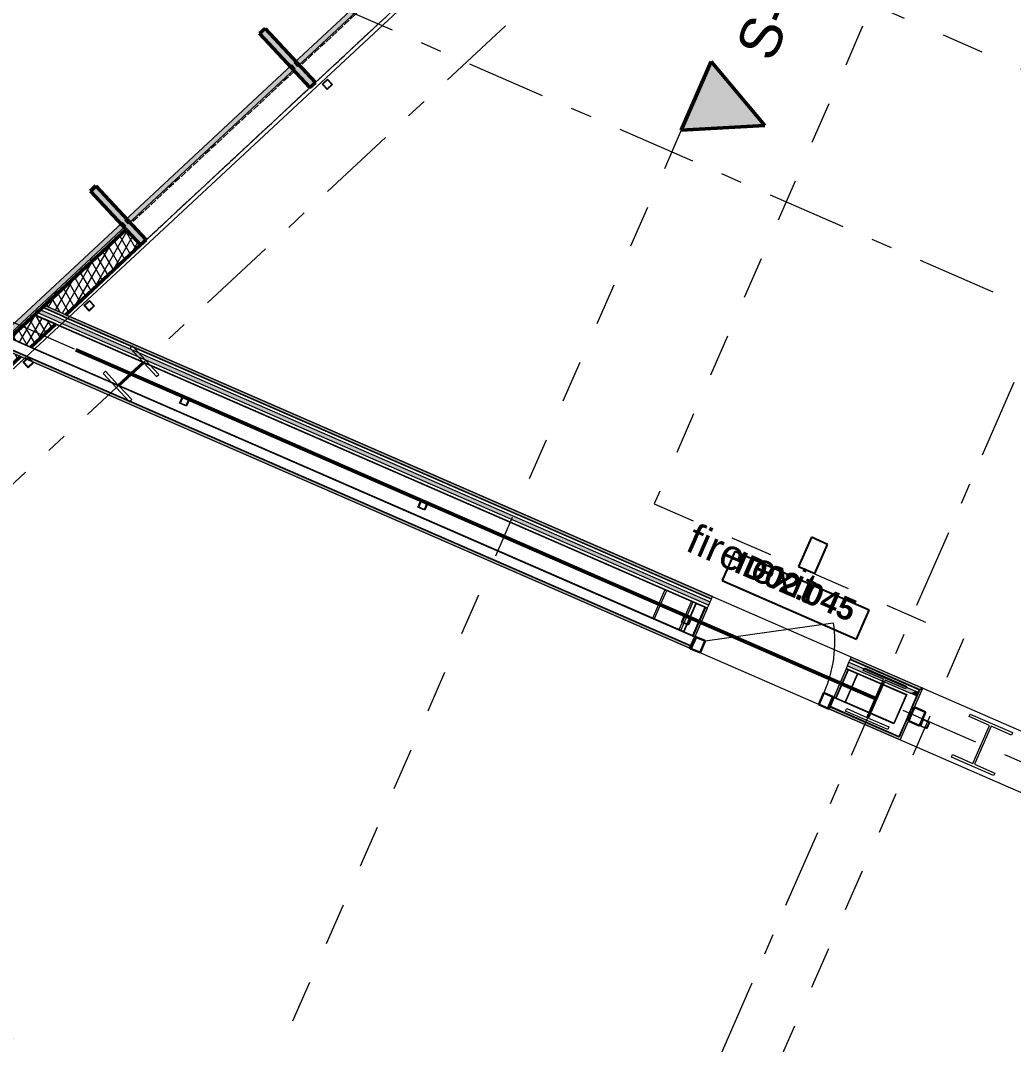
# Model space of a CAD drawing. Header units: millimetres. Extents: x -50172 to 90294, y -80883 to 956680.
# Drawn here: x -26601 to -19975, y -29873 to -23037 of the extents above; entities that cross this region are included whole.
import ezdxf
from ezdxf.enums import TextEntityAlignment as Align

# ---------------------------------------------------------------- set-up
doc = ezdxf.new("R2010")
doc.units = ezdxf.units.MM
doc.header["$MEASUREMENT"] = 0
for name, pattern in [('Dashed', [564.444447, 282.222223, -282.222223]), ('Double Dashed', [1093.611073, 529.166651, -211.666656, 141.111112, -211.666656]), ('Hidden Line', [55, 45, -10])]:
    doc.linetypes.add(name, pattern=pattern)
for name, color, linetype in [('A-25-M_Wall_Int', 7, 'Continuous'), ('A-95-MC_Marker_Section_P2.Marker', 7, 'Continuous'), ('COLUMN.IFC Import', 7, 'Continuous'), ('New_A-15-MG_Structural_Grid_Phase_2', 7, 'Continuous'), ('New_A-20-M_Floor_Slab', 7, 'Continuous'), ('New_A-25-M_Curtain_Wall', 7, 'Continuous'), ('New_A-25-M_Wall_Ext', 7, 'Continuous'), ('New_A-25-M_Wall_Int', 7, 'Continuous'), ('New_A-35-M_FFE-Zone', 7, 'Continuous'), ('New_ArchiCAD Door Markers', 7, 'Continuous'), ('New_ArchiCAD Doors', 7, 'Continuous')]:
    doc.layers.add(name, color=color, linetype=linetype)
for name, color, linetype, lineweight in [('A-25-M_Wall_Int_Pen_No__1', 7, 'Continuous', 13), ('A-95-MC_Marker_Section_P2.Marker_Pen_No__1', 7, 'Continuous', 13), ('A-95-MC_Marker_Section_P2.Marker_Pen_No__6', 7, 'Continuous', 35), ('COLUMN.IFC Import_Pen_No__2', 8, 'Continuous', 15), ('New_A-20-M_Floor_Slab_Pen_No__89', 8, 'Continuous', 20), ('New_A-25-M_Curtain_Wall_Pen_No__1', 7, 'Continuous', 13), ('New_A-25-M_Curtain_Wall_Pen_No__87', 8, 'Continuous', 20), ('New_A-25-M_Wall_Ext_Pen_No__1', 7, 'Continuous', 13), ('New_A-25-M_Wall_Int_Pen_No__1', 7, 'Continuous', 13), ('New_A-95-P_Drawing_Pen_No__156', 5, 'Continuous', 50), ('New_A-95-P_Text_1_50_GA_Pen_No__1', 7, 'Continuous', 13), ('New_ArchiCAD Door Markers_Pen_No__1', 7, 'Continuous', 13), ('New_ArchiCAD Door Markers_Pen_No__5', 7, 'Continuous', 25), ('New_ArchiCAD Doors_Pen_No__1', 7, 'Continuous', 13), ('New_ArchiCAD Zone Stamps_Pen_No__9', 7, 'Continuous', 13)]:
    doc.layers.add(name, color=color, linetype=linetype, lineweight=lineweight)
for name, color, linetype, lineweight, true_color in [('A-25-M_Wall_Int_Pen_No__107', 7, 'Continuous', 15, 0xa6a6a6), ('A-95-MC_Marker_Section_P2.Marker_Pen_No__25', 7, 'Continuous', 50, 0x2a2a2a), ('New_A-15-MG_Structural_Grid_Phase_2_Pen_No__222', 7, 'Continuous', 13, 0x65af33), ('New_A-25-M_Curtain_Wall_Pen_No__107', 7, 'Continuous', 15, 0xa6a6a6), ('New_A-25-M_Curtain_Wall_Pen_No__144', 7, 'Continuous', 0, 0xc8c8c8), ('New_A-25-M_Curtain_Wall_Pen_No__165', 7, 'Continuous', 0, 0x006060), ('New_A-25-M_Curtain_Wall_Pen_No__27', 7, 'Continuous', 50, 0x2a2a2a), ('New_A-25-M_Wall_Ext_Pen_No__107', 7, 'Continuous', 15, 0xa6a6a6), ('New_A-25-M_Wall_Ext_Pen_No__27', 7, 'Continuous', 50, 0x2a2a2a), ('New_A-25-M_Wall_Int_Pen_No__107', 7, 'Continuous', 15, 0xa6a6a6), ('New_A-35-M_FFE-Zone_Pen_No__74', 7, 'Continuous', 20, 0x606060), ('New_ArchiCAD Doors_Pen_No__43', 7, 'Continuous', 30, 0x444444), ('New_ArchiCAD Doors_Pen_No__63', 7, 'Continuous', 20, 0x606060)]:
    doc.layers.add(name, color=color, linetype=linetype, lineweight=lineweight, true_color=true_color)
doc.styles.add('GENERATED_STYLE_1', font='')
doc.styles.add('GENERATED_STYLE_2', font='')
doc.styles.add('GENERATED_STYLE_3', font='')
doc.styles.add('GENERATED_STYLE_4', font='')
doc.styles.get('GENERATED_STYLE_1').set_extended_font_data('Swis721 BT', bold=True)
doc.styles.get('GENERATED_STYLE_2').set_extended_font_data('Arial', bold=True)
doc.styles.get('GENERATED_STYLE_3').set_extended_font_data('Arial')
doc.styles.get('GENERATED_STYLE_4').set_extended_font_data('Swis721 BT')
doc.linetypes.add('Double Slash', pattern='A,0,[1,EC-MA-00-02-DR-A-00368 Phase 2 Central Wing Second Floor GA-S2-P161.Shx,S=15.679012,R=0,X=0,Y=0],-1975.555563,0', length=1975.555563)
pattern_1 = [(60, (0, 0), (-43.30127, 25), []), (120, (0, 0), (43.30127, 25), [])]

# ---------------------------------------------------------------- blocks, each defined once
blk = doc.blocks.new('Computer Lab A_INB 2101_5_1', base_point=(-21074, -34511.1))
at = {"layer": 'New_A-35-M_FFE-Zone_Pen_No__74', "linetype": 'Continuous'}
blk.add_line((-9642.2, -32674.7), (-26602.3, -25279.3), dxfattribs=at)
at = {"layer": 'New_ArchiCAD Zone Stamps_Pen_No__9'}
for tag, height, style, p in [('ROOM_NAME', 250, 'GENERATED_STYLE_2', (-21831, -32984.5)), ('zoneNameLine2', 250, 'GENERATED_STYLE_2', (-22019.5, -33416.7)), ('ROOM_NUMBER', 200, 'GENERATED_STYLE_3', (-22207.9, -33837.4)), ('measuredAreaCode', 200, 'GENERATED_STYLE_3', (-22364.9, -34197.5)), ('DUMMY_649', 200, 'GENERATED_STYLE_3', (-22057.5, -34331.5)), ('DUMMY_650', 200, 'GENERATED_STYLE_3', (-21428.4, -34605.9)), ('DUMMY_651', 133.3, 'GENERATED_STYLE_3', (-21149.1, -34712.4))]:
    blk.add_attdef(tag, text='', height=height, rotation=336.44041, dxfattribs=dict(at, style=style)).set_placement(p, align=Align.TOP_LEFT)
blk = doc.blocks.new('Computer Lab B_INB 2102_6_1', base_point=(-13978.3, -23868.4))
at = {"layer": 'New_A-35-M_FFE-Zone_Pen_No__74', "linetype": 'Continuous'}
for p, q in [((-15733.1, -15167.8), (-26299.7, -25000.7)), ((-26299.7, -25000.7), (-9491.8, -32329.8))]:
    blk.add_line(p, q, dxfattribs=at)
at = {"layer": 'New_ArchiCAD Zone Stamps_Pen_No__9'}
for tag, height, style, p in [('ROOM_NAME', 250, 'GENERATED_STYLE_2', (-14741.2, -22339.3)), ('zoneNameLine2', 250, 'GENERATED_STYLE_2', (-14929.7, -22771.4)), ('ROOM_NUMBER', 200, 'GENERATED_STYLE_3', (-15118.1, -23192.1)), ('measuredAreaCode', 200, 'GENERATED_STYLE_3', (-15275.1, -23552.2)), ('DUMMY_649', 200, 'GENERATED_STYLE_3', (-14967.7, -23686.3)), ('DUMMY_650', 200, 'GENERATED_STYLE_3', (-14338.5, -23960.6)), ('DUMMY_651', 133.3, 'GENERATED_STYLE_3', (-14059.2, -24067.2))]:
    blk.add_attdef(tag, text='', height=height, rotation=336.44041, dxfattribs=dict(at, style=style)).set_placement(p, align=Align.TOP_LEFT)
blk = doc.blocks.new('Slab_4_1', base_point=(-34879.7, -33019))
at = {"layer": 'New_A-20-M_Floor_Slab_Pen_No__89', "linetype": 'Continuous', "flags": 128}
blk.add_lwpolyline([(-11126.4, -10915), (-34879.7, -33019), (-34178.4, -33772.6), (-28504.8, -36246.6), (-17692.7, -40961.2), (-18788.7, -43474.6), (-15135.8, -45067.5), (-14847, -44405), (-9724.7, -46638.6), (-11283.6, -50213.5), (-6954.9, -52101), (-4428.3, -46306.9), (1068, -48703.5), (1011.6, -48832.8), (12486.7, -53836.5)], dxfattribs=at)
blk = doc.blocks.new('Curtain Wall_17_1')
at = {"layer": 'New_A-25-M_Curtain_Wall_Pen_No__144', "linetype": 'Continuous'}
for points in [[(-25005.1, -23124), (-24670, -23484.2), (-24633.4, -23450.1), (-24968.5, -23090)], [(-26134.7, -24175.2), (-25799.5, -24535.4), (-25762.9, -24501.3), (-26098.1, -24141.1)]]:
    blk.add_hatch(color=256, dxfattribs=at).paths.add_polyline_path(points)
at = {"layer": 'New_A-25-M_Curtain_Wall_Pen_No__165', "linetype": 'Continuous', "lineweight": 0, "true_color": 0x001818}
for points in [[(-24753.4, -23343.2), (-23638.4, -22305.7), (-23660.2, -22282.3), (-24775.2, -23319.8)], [(-25882.9, -24394.4), (-24768, -23356.9), (-24789.8, -23333.4), (-25904.7, -24371)], [(-27012.5, -25445.5), (-25897.6, -24408), (-25919.4, -24384.6), (-27034.3, -25422.1)]]:
    blk.add_hatch(color=168, dxfattribs=at).paths.add_polyline_path(points)
at = {"layer": 'New_A-25-M_Curtain_Wall_Pen_No__1', "linetype": 'Continuous'}
for p, q in [((-23660.2, -22282.3), (-24775.2, -23319.8)), ((-24753.4, -23343.2), (-23638.4, -22305.7)), ((-24789.8, -23333.4), (-25904.7, -24371)), ((-25882.9, -24394.4), (-24768, -23356.9)), ((-24768, -23356.9), (-24789.8, -23333.4)), ((-24775.2, -23319.8), (-24753.4, -23343.2)), ((-25919.4, -24384.6), (-27034.3, -25422.1)), ((-25897.6, -24408), (-25919.4, -24384.6)), ((-25904.7, -24371), (-25882.9, -24394.4)), ((-27012.5, -25445.5), (-25897.6, -24408))]:
    blk.add_line(p, q, dxfattribs=at)
at = {"layer": 'New_A-25-M_Curtain_Wall_Pen_No__27', "linetype": 'Continuous'}
for p, q in [((-24968.5, -23090), (-25005.1, -23124)), ((-24633.4, -23450.1), (-24968.5, -23090)), ((-25005.1, -23124), (-24670, -23484.2)), ((-24670, -23484.2), (-24633.4, -23450.1)), ((-26098.1, -24141.1), (-26134.7, -24175.2)), ((-26134.7, -24175.2), (-25799.5, -24535.4)), ((-25762.9, -24501.3), (-26098.1, -24141.1)), ((-25799.5, -24535.4), (-25762.9, -24501.3))]:
    blk.add_line(p, q, dxfattribs=at)
blk = doc.blocks.new('Sliding Folding Multipanel Door 19')
at = {"layer": 'New_ArchiCAD Doors_Pen_No__1', "linetype": 'Continuous'}
for p, q in [((6048, 0), (6048, -15)), ((6048, -15), (6048, -18)), ((6048, -18), (6048, -38)), ((6048, -38), (6048, -63)), ((6048, -63), (6048, -82)), ((6048, -82), (6048, -85)), ((6048, -85), (6048, -100))]:
    blk.add_line(p, q, dxfattribs=at)
at = {"layer": 'New_ArchiCAD Doors_Pen_No__43', "linetype": 'Continuous'}
for p, q in [((6048, 0), (5968, 0)), ((5968, 0), (5968, -100)), ((6048, -100), (6048, 0)), ((5968, -100), (6048, -100))]:
    blk.add_line(p, q, dxfattribs=at)
blk = doc.blocks.new('Wall_53_1', base_point=(-20654.7, -27667.5))
at = {"layer": 'New_A-25-M_Wall_Int_Pen_No__1', "linetype": 'Continuous'}
for p, q in [((-20659.9, -27679.4), (-20667.5, -27696.8)), ((-20649.9, -27656.5), (-20659.9, -27679.4)), ((-20641.9, -27638.2), (-20649.9, -27656.5)), ((-20640.7, -27635.4), (-20641.9, -27638.2)), ((-20634.7, -27621.7), (-20640.7, -27635.4)), ((-20668.6, -27699.6), (-20674.6, -27713.3)), ((-20667.5, -27696.8), (-20668.6, -27699.6))]:
    blk.add_line(p, q, dxfattribs=at)
at = {"layer": 'New_ArchiCAD Doors', "color": 251, "linetype": 'Continuous', "lineweight": 20, "true_color": 0x606060, "xscale": -1, "zscale": 1000, "rotation": 336.4404115839902}
blk.add_blockref('Sliding Folding Multipanel Door 19', (-15090.9, -30039), dxfattribs=at)
blk = doc.blocks.new('Wall_199_1', base_point=(-24670, -23484.2))
at = {"layer": 'New_A-25-M_Curtain_Wall_Pen_No__87', "linetype": 'Hidden Line', "flags": 128}
for points in [[(-24772.2, -23374.4), (-25865.1, -24391.5)], [(-24670, -23484.2), (-24772.2, -23374.4)], [(-25762.9, -24501.3), (-24670, -23484.2)], [(-25865.1, -24391.5), (-25762.9, -24501.3)]]:
    blk.add_lwpolyline(points, dxfattribs=at)
blk = doc.blocks.new('Wall_200_1', base_point=(-23540.4, -22433.1))
at = {"layer": 'New_A-25-M_Curtain_Wall_Pen_No__87', "linetype": 'Hidden Line', "flags": 128}
for points in [[(-23642.6, -22323.2), (-24735.6, -23340.3)], [(-23540.4, -22433.1), (-23642.6, -22323.2)], [(-24633.4, -23450.1), (-23540.4, -22433.1)], [(-24735.6, -23340.3), (-24633.4, -23450.1)]]:
    blk.add_lwpolyline(points, dxfattribs=at)
blk = doc.blocks.new('*X670')
at = {"layer": 'New_A-25-M_Curtain_Wall_Pen_No__107', "linetype": 'Continuous'}
blk.add_hatch(color=256, dxfattribs=at).paths.add_polyline_path([(-26349.9, -25047.5), (-26330, -25029), (-26479.9, -24963.6), (-26499.9, -24982.2)])
blk = doc.blocks.new('Wall_245_1', base_point=(-26892.4, -25552.3))
at = {"layer": 'New_A-25-M_Curtain_Wall_Pen_No__107', "linetype": 'Continuous', "lineweight": 0, "true_color": 0x535353}
for points in [[(-26314, -25014.1), (-26311.6, -25011.9), (-26461.5, -24946.5), (-26463.9, -24948.7)], [(-26367.5, -25063.9), (-26365.1, -25061.7), (-26515, -24996.3), (-26517.4, -24998.5)], [(-26534.6, -25219.4), (-26532.2, -25217.1), (-26682.1, -25151.8), (-26684.5, -25154)], [(-26588.1, -25269.1), (-26585.7, -25266.9), (-26735.6, -25201.5), (-26738, -25203.8)]]:
    blk.add_hatch(color=251, dxfattribs=at).paths.add_polyline_path(points)
at = {"layer": 'New_A-25-M_Curtain_Wall_Pen_No__107', "linetype": 'Continuous'}
for points in [[(-26311.6, -25011.9), (-26299.6, -25000.7), (-26449.6, -24935.4), (-26461.5, -24946.5)], [(-26600, -25280.3), (-26588.1, -25269.1), (-26738, -25203.8), (-26750, -25214.9)]]:
    blk.add_hatch(color=256, dxfattribs=at).paths.add_polyline_path(points)
at = {"layer": 'New_A-25-M_Curtain_Wall_Pen_No__1', "linetype": 'Continuous'}
for p, q in [((-26314, -25014.1), (-26463.9, -24948.7)), ((-26311.6, -25011.9), (-26461.5, -24946.5)), ((-26299.6, -25000.7), (-26449.6, -24935.4)), ((-26517.4, -24998.5), (-26367.5, -25063.9)), ((-26365.1, -25061.7), (-26515, -24996.3)), ((-26349.9, -25047.5), (-26499.9, -24982.2)), ((-26330, -25029), (-26479.9, -24963.6)), ((-26534.6, -25219.4), (-26684.5, -25154)), ((-26532.2, -25217.1), (-26682.1, -25151.8)), ((-26750, -25214.9), (-26600, -25280.3)), ((-26588.1, -25269.1), (-26738, -25203.8)), ((-26585.7, -25266.9), (-26735.6, -25201.5))]:
    blk.add_line(p, q, dxfattribs=at)
at = {"layer": 'New_A-25-M_Curtain_Wall_Pen_No__87', "linetype": 'Hidden Line', "flags": 128}
for points in [[(-25902.4, -24426.2), (-26994.6, -25442.5)], [(-25800.2, -24536), (-25902.4, -24426.2)], [(-26299.6, -25000.7), (-25800.2, -24536)], [(-26532.2, -25217.1), (-26367.5, -25063.9)], [(-26892.4, -25552.3), (-26600, -25280.3)], [(-26994.6, -25442.5), (-26892.4, -25552.3)]]:
    blk.add_lwpolyline(points, dxfattribs=at)
at = {"layer": 'New_A-25-M_Curtain_Wall', "color": 250, "lineweight": 50, "true_color": 0x2a2a2a}
blk.add_blockref('*X670', (0, 0), dxfattribs=at)
blk = doc.blocks.new('*X672')
at = {"layer": 'New_A-25-M_Wall_Ext_Pen_No__107', "linetype": 'Continuous'}
blk.add_hatch(color=256, dxfattribs=at).paths.add_polyline_path([(-26469.9, -24967.9), (-26489.9, -24986.5), (-26349.9, -25047.5), (-26330, -25029)])
blk = doc.blocks.new('Wall_246_1', base_point=(-25799.5, -24535.4))
at = {"layer": 'New_A-25-M_Wall_Ext_Pen_No__107', "linetype": 'Continuous'}
h = blk.add_hatch(dxfattribs=at)
h.set_pattern_fill('Batt_Insulation_0001', color=256, style=0, pattern_type=2)
h.set_pattern_definition(pattern_1)
h.paths.add_polyline_path([(-26299.6, -25000.7), (-25799.5, -24535.4), (-25894.9, -24432.9), (-26439.6, -24939.7)])
at = {"layer": 'New_A-25-M_Wall_Ext_Pen_No__107', "linetype": 'Continuous', "lineweight": 0, "true_color": 0x535353}
for points in [[(-26451.6, -24950.9), (-26453.9, -24953.1), (-26314, -25014.1), (-26311.6, -25011.9)], [(-26505, -25000.6), (-26507.4, -25002.9), (-26367.5, -25063.9), (-26365.1, -25061.7)], [(-26672.1, -25156.1), (-26674.5, -25158.3), (-26534.6, -25219.4), (-26532.2, -25217.1)], [(-26725.6, -25205.9), (-26728, -25208.1), (-26588.1, -25269.1), (-26585.7, -25266.9)]]:
    blk.add_hatch(color=251, dxfattribs=at).paths.add_polyline_path(points)
at = {"layer": 'New_A-25-M_Wall_Ext_Pen_No__107', "linetype": 'Continuous'}
for points in [[(-26439.6, -24939.7), (-26451.6, -24950.9), (-26311.6, -25011.9), (-26299.6, -25000.7)], [(-26728, -25208.1), (-26740, -25219.3), (-26600, -25280.3), (-26588.1, -25269.1)]]:
    blk.add_hatch(color=256, dxfattribs=at).paths.add_polyline_path(points)
h = blk.add_hatch(dxfattribs=at)
h.set_pattern_fill('Batt_Insulation_0001', color=256, style=0, pattern_type=2)
h.set_pattern_definition(pattern_1)
h.paths.add_polyline_path([(-26507.4, -25002.9), (-26672.1, -25156.1), (-26532.2, -25217.1), (-26367.5, -25063.9)])
h = blk.add_hatch(dxfattribs=at)
h.set_pattern_fill('Batt_Insulation_0001', color=256, style=0, pattern_type=2)
h.set_pattern_definition(pattern_1)
h.paths.add_polyline_path([(-26740, -25219.3), (-26987.9, -25450), (-26892.5, -25552.5), (-26600, -25280.3)])
at = {"layer": 'New_A-25-M_Wall_Ext_Pen_No__1', "linetype": 'Continuous'}
for p, q in [((-26314, -25014.1), (-26453.9, -24953.1)), ((-26311.6, -25011.9), (-26451.6, -24950.9)), ((-26299.6, -25000.7), (-26439.6, -24939.7)), ((-26507.4, -25002.9), (-26367.5, -25063.9)), ((-26365.1, -25061.7), (-26505, -25000.6)), ((-26349.9, -25047.5), (-26489.9, -24986.5)), ((-26330, -25029), (-26469.9, -24967.9)), ((-26534.6, -25219.4), (-26674.5, -25158.3)), ((-26532.2, -25217.1), (-26672.1, -25156.1)), ((-26740, -25219.3), (-26600, -25280.3)), ((-26588.1, -25269.1), (-26728, -25208.1)), ((-26585.7, -25266.9), (-26725.6, -25205.9))]:
    blk.add_line(p, q, dxfattribs=at)
at = {"layer": 'New_A-25-M_Wall_Ext_Pen_No__27', "linetype": 'Continuous', "flags": 128}
for points in [[(-25894.9, -24432.9), (-26987.9, -25450)], [(-25799.5, -24535.4), (-25894.9, -24432.9)], [(-26299.6, -25000.7), (-25799.5, -24535.4)], [(-26532.2, -25217.1), (-26367.5, -25063.9)], [(-26892.5, -25552.5), (-26600, -25280.3)], [(-26987.9, -25450), (-26892.5, -25552.5)]]:
    blk.add_lwpolyline(points, dxfattribs=at)
at = {"layer": 'New_A-25-M_Wall_Ext', "color": 250, "lineweight": 50, "true_color": 0x2a2a2a}
blk.add_blockref('*X672', (0, 0), dxfattribs=at)
blk = doc.blocks.new('Door 19_11')
at = {"layer": 'New_ArchiCAD Doors_Pen_No__1', "linetype": 'Continuous'}
for p, q in [((-505, -3), (-505, 0)), ((505, -3), (505, 0)), ((-505, -67), (-505, -3)), ((-505, -70), (-505, -67)), ((505, -67), (505, -3)), ((505, -70), (505, -67)), ((-505, -85), (-505, -70)), ((505, -85), (505, -70))]:
    blk.add_line(p, q, dxfattribs=at)
at = {"layer": 'New_ArchiCAD Doors_Pen_No__43', "linetype": 'Continuous'}
for p, q in [((-498, 0), (-505, 0)), ((-505, 0), (-505, -85)), ((-432, 0), (-498, 0)), ((-498, 0), (-498, -85)), ((-432, -85), (-432, 0)), ((498, 0), (432, 0)), ((432, 0), (432, -85)), ((498, 0), (505, 0)), ((498, -85), (498, 0)), ((505, 0), (505, -85)), ((-498, -85), (-505, -85)), ((-498, -85), (-432, -85)), ((432, -85), (498, -85)), ((498, -85), (505, -85))]:
    blk.add_line(p, q, dxfattribs=at)
at = {"layer": 'New_ArchiCAD Doors_Pen_No__63', "linetype": 'Continuous'}
blk.add_line((432, 0), (-303.4, 453.5), dxfattribs=at)
blk.add_arc((432, 0), 864, 148.34048, 180, dxfattribs=at)
blk = doc.blocks.new('Door Stamp 17_45')
at = {"layer": 'New_ArchiCAD Door Markers_Pen_No__5', "linetype": 'Continuous'}
for p, q in [((488.6, -499.9), (-488.6, -499.9)), ((-488.6, -499.9), (-488.6, -711.6)), ((488.6, -499.9), (-488.6, -499.9)), ((488.6, -711.6), (488.6, -499.9)), ((-488.6, -711.6), (488.6, -711.6))]:
    blk.add_line(p, q, dxfattribs=at)
at = {"layer": 'New_ArchiCAD Door Markers_Pen_No__1', "style": 'GENERATED_STYLE_1'}
blk.add_attdef('AC_WIDO_ID', text='', height=150, rotation=180, dxfattribs=at).set_placement((429.7, -455.3), align=Align.BOTTOM_LEFT)
blk = doc.blocks.new('Wall_248_1', base_point=(-20729.9, -27840))
at = {"layer": 'New_A-25-M_Wall_Int_Pen_No__107', "linetype": 'Continuous', "lineweight": 0, "true_color": 0x535353}
for points in [[(-26532.2, -25217.1), (-26534.6, -25219.4), (-22100.7, -27152.7), (-22099.5, -27150)], [(-26588.1, -25269.1), (-22127.5, -27214.1), (-22126.3, -27211.4), (-26585.7, -25266.9)], [(-21201.7, -27617.8), (-20737.6, -27820.2), (-20739.2, -27816.3), (-21200.5, -27615.1)], [(-21173.7, -27553.7), (-21174.9, -27556.4), (-20772.3, -27732), (-20773.8, -27728.1)]]:
    blk.add_hatch(color=251, dxfattribs=at).paths.add_polyline_path(points)
at = {"layer": 'New_A-25-M_Wall_Int_Pen_No__107', "linetype": 'Continuous'}
for points in [[(-26588.1, -25269.1), (-26600, -25280.3), (-22133.5, -27227.9), (-22127.5, -27214.1)], [(-21207.7, -27631.6), (-20729.9, -27840), (-20737.6, -27820.2), (-21201.7, -27617.8)]]:
    blk.add_hatch(color=256, dxfattribs=at).paths.add_polyline_path(points)
at = {"layer": 'New_A-25-M_Wall_Int_Pen_No__1', "linetype": 'Continuous'}
for p, q in [((-22100.7, -27152.7), (-26534.6, -25219.4)), ((-22127.5, -27214.1), (-26588.1, -25269.1)), ((-22126.3, -27211.4), (-26585.7, -25266.9)), ((-22126.3, -27211.4), (-22100.7, -27152.7)), ((-22100.7, -27152.7), (-22099.5, -27150)), ((-22133.5, -27227.9), (-22127.5, -27214.1)), ((-22127.5, -27214.1), (-22126.3, -27211.4)), ((-21207.7, -27631.6), (-21201.7, -27617.8)), ((-21201.7, -27617.8), (-21200.5, -27615.1)), ((-20737.6, -27820.2), (-21201.7, -27617.8)), ((-21200.5, -27615.1), (-21174.9, -27556.4)), ((-20739.2, -27816.3), (-21200.5, -27615.1)), ((-21174.9, -27556.4), (-21173.7, -27553.7)), ((-20772.3, -27732), (-21174.9, -27556.4))]:
    blk.add_line(p, q, dxfattribs=at)
at = {"layer": 'New_A-25-M_Wall_Int_Pen_No__1', "linetype": 'Continuous', "flags": 128}
for points in [[(-22177.4, -27116), (-26532.2, -25217.1)], [(-26600, -25280.3), (-22133.5, -27227.9)], [(-22116, -27142.8), (-22174.7, -27117.2)], [(-22099.5, -27150), (-22113.3, -27144)], [(-21160, -27559.7), (-21173.7, -27553.7)], [(-21098.6, -27586.5), (-21157.2, -27560.9)], [(-20773.8, -27728.1), (-21095.8, -27587.7)], [(-21207.7, -27631.6), (-20729.9, -27840)]]:
    blk.add_lwpolyline(points, dxfattribs=at)
at = {"layer": 'New_ArchiCAD Door Markers'}
ref = blk.add_blockref('Door Stamp 17_45', (-21670.6, -27429.7), dxfattribs=dict(at, rotation=156.4404115839914))
ref.add_attrib('AC_WIDO_ID', 'ID02.045', dxfattribs={"layer": 'New_ArchiCAD Door Markers_Pen_No__1', "color": 7, "height": 150, "rotation": 336.44041, "style": 'GENERATED_STYLE_1'}).set_placement((-21864.7, -26755.2), align=Align.BOTTOM_LEFT)
at = {"layer": 'New_ArchiCAD Doors', "color": 251, "linetype": 'Continuous', "lineweight": 20, "true_color": 0x606060, "xscale": -1, "zscale": 1000, "rotation": 336.4404115839915}
blk.add_blockref('Door 19_11', (-21636.6, -27351.8), dxfattribs=at)
blk = doc.blocks.new('*X677')
at = {"layer": 'New_A-25-M_Wall_Int_Pen_No__107', "linetype": 'Continuous'}
blk.add_hatch(color=256, dxfattribs=at).paths.add_polyline_path([(-26349.9, -25047.5), (-22008.3, -26940.7), (-21998.3, -26917.8), (-26330, -25029)])
blk = doc.blocks.new('*X678')
at = {"layer": 'New_A-25-M_Wall_Int_Pen_No__107', "linetype": 'Continuous'}
blk.add_hatch(color=256, dxfattribs=at).paths.add_polyline_path([(-21082.5, -27344.4), (-20662.4, -27527.6), (-20629.5, -27514.7), (-21072.5, -27321.5)])
blk = doc.blocks.new('Simple Door Opening_15')
at = {"layer": 'New_ArchiCAD Doors_Pen_No__1', "linetype": 'Continuous'}
for p, q in [((-505, 0), (-505, -3)), ((505, 0), (505, -3)), ((-505, -3), (-505, -22)), ((-505, -22), (-505, -47)), ((-505, -47), (-505, -67)), ((-505, -67), (-505, -70)), ((505, -3), (505, -22)), ((505, -22), (505, -47)), ((505, -47), (505, -67)), ((505, -67), (505, -70)), ((-505, -70), (-505, -85)), ((505, -70), (505, -85))]:
    blk.add_line(p, q, dxfattribs=at)
blk = doc.blocks.new('Door Stamp 17_46')
at = {"layer": 'New_ArchiCAD Door Markers_Pen_No__5', "linetype": 'Continuous'}
for p, q in [((58.8, -499.9), (-58.8, -499.9)), ((-58.8, -499.9), (-58.8, -711.6)), ((58.8, -499.9), (-58.8, -499.9)), ((58.8, -711.6), (58.8, -499.9)), ((-58.8, -711.6), (58.8, -711.6))]:
    blk.add_line(p, q, dxfattribs=at)
blk = doc.blocks.new('Wall_249_1', base_point=(-20579.5, -27495))
at = {"layer": 'A-25-M_Wall_Int_Pen_No__107', "linetype": 'Continuous', "lineweight": 0, "true_color": 0x535353}
for points in [[(-20690.1, -27536.2), (-20691.3, -27539), (-20687.4, -27537.4)], [(-20602, -27501.6), (-20603.2, -27504.3), (-20599.2, -27502.8)]]:
    blk.add_hatch(color=251, dxfattribs=at).paths.add_polyline_path(points)
at = {"layer": 'A-25-M_Wall_Int_Pen_No__107', "linetype": 'Continuous'}
blk.add_hatch(color=256, dxfattribs=at).paths.add_polyline_path([(-20593.2, -27489), (-20599.2, -27502.8), (-20579.5, -27495)])
at = {"layer": 'New_A-25-M_Wall_Int_Pen_No__107', "linetype": 'Continuous', "lineweight": 0, "true_color": 0x535353}
for points in [[(-26314, -25014.1), (-21990.3, -26899.5), (-21989.1, -26896.7), (-26311.6, -25011.9)], [(-26367.5, -25063.9), (-22017.1, -26960.9), (-22015.9, -26958.1), (-26365.1, -25061.7)], [(-20602, -27501.6), (-21063.3, -27300.4), (-21064.5, -27303.2), (-20603.2, -27504.3)], [(-20690.1, -27536.2), (-21090.1, -27361.8), (-21091.3, -27364.6), (-20691.3, -27539)]]:
    blk.add_hatch(color=251, dxfattribs=at).paths.add_polyline_path(points)
at = {"layer": 'New_A-25-M_Wall_Int_Pen_No__107', "linetype": 'Continuous'}
for points in [[(-26311.6, -25011.9), (-21989.1, -26896.7), (-21983.1, -26883), (-26299.6, -25000.7)], [(-20593.2, -27489), (-21057.3, -27286.7), (-21063.3, -27300.4), (-20599.2, -27502.8)]]:
    blk.add_hatch(color=256, dxfattribs=at).paths.add_polyline_path(points)
at = {"layer": 'New_A-25-M_Wall_Int_Pen_No__1', "linetype": 'Continuous'}
for p, q in [((-26314, -25014.1), (-21990.3, -26899.5)), ((-26311.6, -25011.9), (-21989.1, -26896.7)), ((-26365.1, -25061.7), (-22015.9, -26958.1)), ((-26349.9, -25047.5), (-22008.3, -26940.7)), ((-26330, -25029), (-21998.3, -26917.8)), ((-21082.5, -27344.4), (-20662.4, -27527.6)), ((-21072.5, -27321.5), (-20629.5, -27514.7)), ((-21064.5, -27303.2), (-20603.2, -27504.3)), ((-21063.3, -27300.4), (-20599.2, -27502.8)), ((-21090.1, -27361.8), (-20687.4, -27537.4))]:
    blk.add_line(p, q, dxfattribs=at)
at = {"layer": 'New_A-25-M_Wall_Int_Pen_No__1', "linetype": 'Continuous', "flags": 128}
for points in [[(-21983.1, -26883), (-26299.6, -25000.7)], [(-26367.5, -25063.9), (-22095, -26926.9)], [(-22092.2, -26928.1), (-22033.6, -26953.7)], [(-22030.8, -26954.9), (-22017.1, -26960.9)], [(-20593.2, -27489), (-21057.3, -27286.7)], [(-21091.3, -27364.6), (-21077.5, -27370.6)], [(-21074.8, -27371.8), (-21016.1, -27397.4)], [(-21013.3, -27398.6), (-20691.3, -27539)], [(-20579.5, -27495), (-20593.2, -27489)]]:
    blk.add_lwpolyline(points, dxfattribs=at)
at = {"layer": 'New_A-25-M_Wall_Int', "color": 250, "lineweight": 50, "true_color": 0x2a2a2a}
for name in ['*X677', '*X678']:
    blk.add_blockref(name, (0, 0), dxfattribs=at)
at = {"layer": 'New_ArchiCAD Door Markers', "rotation": 156.4404115839915}
blk.add_blockref('Door Stamp 17_46', (-21554.2, -27162.7), dxfattribs=at)
at = {"layer": 'New_ArchiCAD Doors', "color": 251, "linetype": 'Continuous', "lineweight": 20, "true_color": 0x606060, "xscale": -1, "zscale": 1000, "rotation": 156.4404115839915}
blk.add_blockref('Simple Door Opening_15', (-21554.2, -27162.7), dxfattribs=at)
blk = doc.blocks.new('Wall_250_1', base_point=(-22133.5, -27227.9))
at = {"layer": 'New_A-25-M_Wall_Int_Pen_No__107', "linetype": 'Continuous', "lineweight": 0, "true_color": 0x535353}
for points in [[(-22095, -26926.9), (-22177.4, -27116), (-22174.7, -27117.2), (-22092.2, -26928.1)], [(-22033.6, -26953.7), (-22116, -27142.8), (-22113.3, -27144), (-22030.8, -26954.9)]]:
    blk.add_hatch(color=251, dxfattribs=at).paths.add_polyline_path(points)
at = {"layer": 'New_A-25-M_Wall_Int_Pen_No__107', "linetype": 'Continuous'}
blk.add_hatch(color=256, dxfattribs=at).paths.add_polyline_path([(-22030.8, -26954.9), (-22113.3, -27144), (-22099.5, -27150), (-22017.1, -26960.9)])
at = {"layer": 'New_A-25-M_Wall_Int_Pen_No__1', "linetype": 'Continuous'}
for p, q in [((-22092.2, -26928.1), (-22174.7, -27117.2)), ((-22033.6, -26953.7), (-22116, -27142.8)), ((-22030.8, -26954.9), (-22113.3, -27144))]:
    blk.add_line(p, q, dxfattribs=at)
at = {"layer": 'New_A-25-M_Wall_Int_Pen_No__1', "linetype": 'Continuous', "flags": 128}
for points in [[(-22095, -26926.9), (-22177.4, -27116)], [(-22033.6, -26953.7), (-22092.2, -26928.1)], [(-22099.5, -27150), (-22017.1, -26960.9)], [(-22017.1, -26960.9), (-22030.8, -26954.9)], [(-22174.7, -27117.2), (-22116, -27142.8)], [(-22113.3, -27144), (-22099.5, -27150)]]:
    blk.add_lwpolyline(points, dxfattribs=at)
blk = doc.blocks.new('Wall_251_1', base_point=(-21057.3, -27286.7))
at = {"layer": 'New_A-25-M_Wall_Int_Pen_No__107', "linetype": 'Continuous'}
blk.add_hatch(color=256, dxfattribs=at).paths.add_polyline_path([(-21160, -27559.7), (-21077.5, -27370.6), (-21091.3, -27364.6), (-21173.7, -27553.7)])
at = {"layer": 'New_A-25-M_Wall_Int_Pen_No__107', "linetype": 'Continuous', "lineweight": 0, "true_color": 0x535353}
for points in [[(-21157.2, -27560.9), (-21074.8, -27371.8), (-21077.5, -27370.6), (-21160, -27559.7)], [(-21095.8, -27587.7), (-21013.3, -27398.6), (-21016.1, -27397.4), (-21098.6, -27586.5)]]:
    blk.add_hatch(color=251, dxfattribs=at).paths.add_polyline_path(points)
at = {"layer": 'New_A-25-M_Wall_Int_Pen_No__1', "linetype": 'Continuous'}
for p, q in [((-21160, -27559.7), (-21077.5, -27370.6)), ((-21157.2, -27560.9), (-21074.8, -27371.8)), ((-21098.6, -27586.5), (-21016.1, -27397.4))]:
    blk.add_line(p, q, dxfattribs=at)
at = {"layer": 'New_A-25-M_Wall_Int_Pen_No__1', "linetype": 'Continuous', "flags": 128}
for points in [[(-21091.3, -27364.6), (-21173.7, -27553.7)], [(-21095.8, -27587.7), (-21013.3, -27398.6)], [(-21077.5, -27370.6), (-21091.3, -27364.6)], [(-21016.1, -27397.4), (-21074.8, -27371.8)], [(-21173.7, -27553.7), (-21160, -27559.7)], [(-21157.2, -27560.9), (-21098.6, -27586.5)]]:
    blk.add_lwpolyline(points, dxfattribs=at)
blk = doc.blocks.new('*X780')
at = {"layer": 'A-25-M_Wall_Int_Pen_No__107', "linetype": 'Continuous'}
blk.add_hatch(color=256, dxfattribs=at).paths.add_polyline_path([(-20621.1, -27545.6), (-20611.1, -27522.7), (-20629.5, -27514.7), (-20662.4, -27527.6)])
blk = doc.blocks.new('*X781')
at = {"layer": 'A-25-M_Wall_Int_Pen_No__107', "linetype": 'Continuous'}
blk.add_hatch(color=256, dxfattribs=at).paths.add_polyline_path([(-20659.9, -27679.4), (-20649.9, -27656.5), (-20663.6, -27650.5), (-20673.6, -27673.4)])
blk = doc.blocks.new('Wall_295_1', base_point=(-20729.9, -27840))
at = {"layer": 'A-25-M_Wall_Int_Pen_No__107', "linetype": 'Continuous', "lineweight": 0, "true_color": 0x535353}
for points in [[(-20691.3, -27539), (-20773.8, -27728.1), (-20772.3, -27732), (-20688.6, -27540.2)], [(-20691.3, -27539), (-20688.6, -27540.2), (-20687.4, -27537.4)], [(-20681.2, -27690.8), (-20600.4, -27505.5), (-20603.2, -27504.3), (-20684, -27689.6)], [(-20603.2, -27504.3), (-20600.4, -27505.5), (-20599.2, -27502.8)], [(-20685.1, -27692.4), (-20739.2, -27816.3), (-20737.6, -27820.2), (-20682.4, -27693.6)], [(-20682.4, -27693.6), (-20681.2, -27690.8), (-20684, -27689.6), (-20685.1, -27692.4)]]:
    blk.add_hatch(color=251, dxfattribs=at).paths.add_polyline_path(points)
at = {"layer": 'A-25-M_Wall_Int_Pen_No__107', "linetype": 'Continuous'}
for points in [[(-20634.7, -27621.7), (-20585.5, -27508.8), (-20599.2, -27502.8), (-20648.4, -27615.7)], [(-20599.2, -27502.8), (-20585.5, -27508.8), (-20579.5, -27495)], [(-20640.7, -27635.4), (-20634.7, -27621.7), (-20648.4, -27615.7), (-20654.4, -27629.4)], [(-20688.4, -27707.3), (-20737.6, -27820.2), (-20729.9, -27840), (-20674.6, -27713.3)], [(-20674.6, -27713.3), (-20668.6, -27699.6), (-20682.4, -27693.6), (-20688.4, -27707.3)]]:
    blk.add_hatch(color=256, dxfattribs=at).paths.add_polyline_path(points)
at = {"layer": 'New_A-25-M_Wall_Int_Pen_No__107', "linetype": 'Continuous', "lineweight": 0, "true_color": 0x535353}
for points in [[(-20641.9, -27638.2), (-20640.7, -27635.4), (-20654.4, -27629.4), (-20655.6, -27632.2)], [(-20668.6, -27699.6), (-20667.5, -27696.8), (-20681.2, -27690.8), (-20682.4, -27693.6)]]:
    blk.add_hatch(color=251, dxfattribs=at).paths.add_polyline_path(points)
at = {"layer": 'A-25-M_Wall_Int_Pen_No__1', "linetype": 'Continuous'}
for p, q in [((-20687.4, -27537.4), (-20772.3, -27732)), ((-20603.2, -27504.3), (-20684, -27689.6)), ((-20599.2, -27502.8), (-20648.4, -27615.7)), ((-20648.4, -27615.7), (-20654.4, -27629.4)), ((-20673.6, -27673.4), (-20681.2, -27690.8)), ((-20663.6, -27650.5), (-20673.6, -27673.4)), ((-20655.6, -27632.2), (-20663.6, -27650.5)), ((-20685.1, -27692.4), (-20739.2, -27816.3)), ((-20688.4, -27707.3), (-20737.6, -27820.2)), ((-20682.4, -27693.6), (-20688.4, -27707.3)), ((-20684, -27689.6), (-20685.1, -27692.4))]:
    blk.add_line(p, q, dxfattribs=at)
at = {"layer": 'A-25-M_Wall_Int_Pen_No__1', "linetype": 'Continuous', "flags": 128}
for points in [[(-20691.3, -27539), (-20773.8, -27728.1)], [(-20634.7, -27621.7), (-20579.5, -27495)], [(-20729.9, -27840), (-20674.6, -27713.3)]]:
    blk.add_lwpolyline(points, dxfattribs=at)
at = {"layer": 'New_A-25-M_Wall_Int_Pen_No__1', "linetype": 'Continuous'}
for p, q in [((-20621.1, -27545.6), (-20662.4, -27527.6)), ((-20611.1, -27522.7), (-20629.5, -27514.7)), ((-20659.9, -27679.4), (-20673.6, -27673.4)), ((-20649.9, -27656.5), (-20663.6, -27650.5)), ((-20641.9, -27638.2), (-20655.6, -27632.2)), ((-20640.7, -27635.4), (-20654.4, -27629.4)), ((-20682.4, -27693.6), (-20668.6, -27699.6)), ((-20667.5, -27696.8), (-20681.2, -27690.8))]:
    blk.add_line(p, q, dxfattribs=at)
at = {"layer": 'A-25-M_Wall_Int', "color": 250, "lineweight": 50, "true_color": 0x2a2a2a}
for name in ['*X780', '*X781']:
    blk.add_blockref(name, (0, 0), dxfattribs=at)
blk = doc.blocks.new('Standard grid marker_23')
at = {"layer": 'New_A-15-MG_Structural_Grid_Phase_2_Pen_No__222', "linetype": 'Double Dashed'}
blk.add_line((2642.7, 0), (48997.9, 0), dxfattribs=at)
at = {"layer": 'New_A-15-MG_Structural_Grid_Phase_2_Pen_No__222', "style": 'GENERATED_STYLE_4'}
blk.add_attdef('AC_MarkerText_1', text='', height=350, rotation=113.5, dxfattribs=at).set_placement((-500, -1294.1), align=Align.MIDDLE_CENTER)
blk = doc.blocks.new('Column 52')
at = {"layer": 'COLUMN.IFC Import_Pen_No__2', "linetype": 'Continuous'}
for p, q in [((-153.7, 157.25), (153.7, 157.25)), ((-153.7, 138.55), (-153.7, 157.25)), ((-6, 138.55), (-153.7, 138.55)), ((-6, -138.55), (-6, 138.55)), ((6, 138.55), (6, -138.55)), ((153.7, 138.55), (6, 138.55)), ((153.7, 157.25), (153.7, 138.55)), ((-153.7, -138.55), (-6, -138.55)), ((-153.7, -157.25), (-153.7, -138.55)), ((153.7, -157.25), (-153.7, -157.25)), ((6, -138.55), (153.7, -138.55)), ((153.7, -138.55), (153.7, -157.25))]:
    blk.add_line(p, q, dxfattribs=at)
blk = doc.blocks.new('Discrete Accessory 467')
at = {"layer": 'COLUMN.IFC Import_Pen_No__2', "linetype": 'Continuous'}
for p, q in [((-25, 25), (25, 25)), ((-25, -25), (-25, 25)), ((-21, 21), (-21, -21)), ((21, 21), (-21, 21)), ((21, -21), (21, 21)), ((25, 25), (25, -25)), ((25, -25), (-25, -25)), ((-21, -21), (21, -21))]:
    blk.add_line(p, q, dxfattribs=at)
blk = doc.blocks.new('Discrete Accessory 468')
at = {"layer": 'COLUMN.IFC Import_Pen_No__2', "linetype": 'Continuous'}
for p, q in [((-25, 25), (25, 25)), ((-25, -25), (-25, 25)), ((-21, 21), (-21, -21)), ((21, 21), (-21, 21)), ((21, -21), (21, 21)), ((25, 25), (25, -25)), ((25, -25), (-25, -25)), ((-21, -21), (21, -21))]:
    blk.add_line(p, q, dxfattribs=at)
blk = doc.blocks.new('Discrete Accessory 469')
at = {"layer": 'COLUMN.IFC Import_Pen_No__2', "linetype": 'Continuous'}
for p, q in [((-25, 25), (25, 25)), ((-25, -25), (-25, 25)), ((-21, 21), (-21, -21)), ((21, 21), (-21, 21)), ((21, -21), (21, 21)), ((25, 25), (25, -25)), ((25, -25), (-25, -25)), ((-21, -21), (21, -21))]:
    blk.add_line(p, q, dxfattribs=at)
blk = doc.blocks.new('Column 89')
at = {"layer": 'COLUMN.IFC Import_Pen_No__2', "linetype": 'Continuous'}
for p, q in [((-153.7, 157.25), (153.7, 157.25)), ((-153.7, 138.55), (-153.7, 157.25)), ((-6, 138.55), (-153.7, 138.55)), ((-6, -138.55), (-6, 138.55)), ((6, 138.55), (6, -138.55)), ((153.7, 138.55), (6, 138.55)), ((153.7, 157.25), (153.7, 138.55)), ((-153.7, -138.55), (-6, -138.55)), ((-153.7, -157.25), (-153.7, -138.55)), ((153.7, -157.25), (-153.7, -157.25)), ((6, -138.55), (153.7, -138.55)), ((153.7, -138.55), (153.7, -157.25))]:
    blk.add_line(p, q, dxfattribs=at)
blk = doc.blocks.new('Column 90')
at = {"layer": 'COLUMN.IFC Import_Pen_No__2', "linetype": 'Continuous'}
for p, q in [((-101.8, 101.6), (101.8, 101.6)), ((-101.8, 90.6), (-101.8, 101.6)), ((-3.6, 90.6), (-101.8, 90.6)), ((-3.6, -90.6), (-3.6, 90.6)), ((3.6, 90.6), (3.6, -90.6)), ((101.8, 90.6), (3.6, 90.6)), ((101.8, 101.6), (101.8, 90.6)), ((-101.8, -90.6), (-3.6, -90.6)), ((-101.8, -101.6), (-101.8, -90.6)), ((101.8, -101.6), (-101.8, -101.6)), ((3.6, -90.6), (101.8, -90.6)), ((101.8, -90.6), (101.8, -101.6))]:
    blk.add_line(p, q, dxfattribs=at)
blk = doc.blocks.new('Discrete Accessory 695')
at = {"layer": 'COLUMN.IFC Import_Pen_No__2', "linetype": 'Continuous'}
for p, q in [((129.4, 133.35), (-129.4, 133.35)), ((-129.4, 133.35), (-129.4, 112.85)), ((-129.4, 112.85), (-6.4, 112.85)), ((-6.4, 112.85), (-6.4, -112.85)), ((6.4, -112.85), (6.4, 112.85)), ((6.4, 112.85), (129.4, 112.85)), ((129.4, 112.85), (129.4, 133.35)), ((-6.4, -112.85), (-129.4, -112.85)), ((-129.4, -112.85), (-129.4, -133.35)), ((-129.4, -133.35), (129.4, -133.35)), ((129.4, -112.85), (6.4, -112.85)), ((129.4, -133.35), (129.4, -112.85))]:
    blk.add_line(p, q, dxfattribs=at)
blk = doc.blocks.new('Discrete Accessory 852')
at = {"layer": 'COLUMN.IFC Import_Pen_No__2', "linetype": 'Continuous'}
for p, q in [((-25, 25), (25, 25)), ((-25, -25), (-25, 25)), ((-21, 21), (-21, -21)), ((21, 21), (-21, 21)), ((21, -21), (21, 21)), ((25, 25), (25, -25)), ((25, -25), (-25, -25)), ((-21, -21), (21, -21))]:
    blk.add_line(p, q, dxfattribs=at)
blk = doc.blocks.new('Discrete Accessory 855')
at = {"layer": 'COLUMN.IFC Import_Pen_No__2', "linetype": 'Continuous'}
for p, q in [((-25, 25), (25, 25)), ((-25, -25), (-25, 25)), ((-21, 21), (-21, -21)), ((21, 21), (-21, 21)), ((21, -21), (21, 21)), ((25, 25), (25, -25)), ((25, -25), (-25, -25)), ((-21, -21), (21, -21))]:
    blk.add_line(p, q, dxfattribs=at)
blk = doc.blocks.new('Discrete Accessory 856')
at = {"layer": 'COLUMN.IFC Import_Pen_No__2', "linetype": 'Continuous'}
for p, q in [((-25, 25), (25, 25)), ((-25, -25), (-25, 25)), ((-21, 21), (-21, -21)), ((21, 21), (-21, 21)), ((21, -21), (21, 21)), ((25, 25), (25, -25)), ((25, -25), (-25, -25)), ((-21, -21), (21, -21))]:
    blk.add_line(p, q, dxfattribs=at)
blk = doc.blocks.new('Discrete Accessory 857')
at = {"layer": 'COLUMN.IFC Import_Pen_No__2', "linetype": 'Continuous'}
for p, q in [((-25, 25), (25, 25)), ((-25, -25), (-25, 25)), ((-21, 21), (-21, -21)), ((21, 21), (-21, 21)), ((21, -21), (21, 21)), ((25, 25), (25, -25)), ((25, -25), (-25, -25)), ((-21, -21), (21, -21))]:
    blk.add_line(p, q, dxfattribs=at)
blk = doc.blocks.new('Standard grid marker_32')
at = {"layer": 'New_A-15-MG_Structural_Grid_Phase_2_Pen_No__222', "linetype": 'Double Dashed'}
blk.add_line((705.1, 0), (53258.1, 0), dxfattribs=at)
at = {"layer": 'New_A-15-MG_Structural_Grid_Phase_2_Pen_No__222', "style": 'GENERATED_STYLE_4'}
for tag, p in [('AC_MarkerText_1_0', (-500, 38.7)), ('AC_MarkerText_1_1', (54463.2, 38.7))]:
    blk.add_attdef(tag, text='', height=350, rotation=180, dxfattribs=at).set_placement(p, align=Align.MIDDLE_CENTER)
blk = doc.blocks.new('Standard grid marker_33')
at = {"layer": 'New_A-15-MG_Structural_Grid_Phase_2_Pen_No__222', "linetype": 'Double Dashed'}
blk.add_line((705.1, 0), (54601, 0), dxfattribs=at)
at = {"layer": 'New_A-15-MG_Structural_Grid_Phase_2_Pen_No__222', "style": 'GENERATED_STYLE_4'}
for tag, p in [('AC_MarkerText_1_0', (-500, 43.4)), ('AC_MarkerText_1_1', (55806.1, 43.4))]:
    blk.add_attdef(tag, text='', height=350, rotation=180, dxfattribs=at).set_placement(p, align=Align.MIDDLE_CENTER)
blk = doc.blocks.new('Standard grid marker_40')
at = {"layer": 'New_A-15-MG_Structural_Grid_Phase_2_Pen_No__222', "linetype": 'Double Dashed'}
blk.add_line((18746, 0), (39496.4, 0), dxfattribs=at)
at = {"layer": 'New_A-15-MG_Structural_Grid_Phase_2_Pen_No__222', "style": 'GENERATED_STYLE_4'}
for tag, p in [('AC_MarkerText_1_0', (-500, 41.2)), ('AC_MarkerText_1_1', (58742.4, 41.2))]:
    blk.add_attdef(tag, text='', height=350, rotation=270, dxfattribs=at).set_placement(p, align=Align.MIDDLE_CENTER)
blk = doc.blocks.new('Cutting Plane_4_1', base_point=(-25330.5, -21002.6))
at = {"layer": 'A-95-MC_Marker_Section_P2.Marker_Pen_No__1', "linetype": 'Dashed'}
blk.add_line((-25101.3, -21102.5), (22391.9, -41811.9), dxfattribs=at)
blk = doc.blocks.new('Cutting Plane_5_1', base_point=(18850.6, -50545.4))
at = {"layer": 'A-95-MC_Marker_Section_P2.Marker_Pen_No__1', "linetype": 'Dashed'}
blk.add_line((-6471, -38635.4), (-31881.6, -27555.2), dxfattribs=at)
blk = doc.blocks.new('Cutting Plane_7_1', base_point=(-15692.4, -10945.9))
at = {"layer": 'A-95-MC_Marker_Section_P2.Marker_Pen_No__1', "linetype": 'Dashed'}
for p, q in [((-15792.3, -11175), (-22371.9, -26264.1)), ((-22371.9, -26264.1), (-20307.7, -27164.2)), ((-20307.7, -27164.2), (-38549.4, -68998.4))]:
    blk.add_line(p, q, dxfattribs=at)
blk = doc.blocks.new('Cutting Plane_9_1', base_point=(-22091.6, -23538.9))
at = {"layer": 'A-95-MC_Marker_Section_P2.Marker_Pen_No__25', "linetype": 'Continuous'}
blk.add_hatch(color=256, dxfattribs=at).paths.add_polyline_path([(-21991.7, -23309.7), (-22191.5, -23768), (-21633.3, -23738.7)])
at = {"layer": 'A-95-MC_Marker_Section_P2.Marker_Pen_No__1', "linetype": 'Dashed'}
blk.add_line((-22191.5, -23768), (-26033.4, -32578.7), dxfattribs=at)
at = {"layer": 'A-95-MC_Marker_Section_P2.Marker_Pen_No__25', "linetype": 'Continuous'}
for p, q in [((-21991.7, -23309.7), (-22191.5, -23768)), ((-21633.3, -23738.7), (-21991.7, -23309.7)), ((-22191.5, -23768), (-21633.3, -23738.7))]:
    blk.add_line(p, q, dxfattribs=at)
at = {"layer": 'A-95-MC_Marker_Section_P2.Marker_Pen_No__6', "insert": (-21580.5, -23325.3), "char_height": 275, "attachment_point": 7, "rotation": 66.44041, "style": 'GENERATED_STYLE_4'}
blk.add_mtext('\\A1;{\\fSwis721 BT|b0|i0|c0|p34;S-169}', dxfattribs=at)

msp = doc.modelspace()

# ---------------------------------------------------------------- linework, layer by layer
at = {"layer": 'New_A-95-P_Drawing_Pen_No__156', "linetype": 'Double Slash', "flags": 128}
msp.add_lwpolyline([(-20891.3, -27564.3), (-26232.1, -25235.4)], dxfattribs=at)

# ---------------------------------------------------------------- block references
at = {"layer": 'A-25-M_Wall_Int', "color": 250, "lineweight": 50, "true_color": 0x2a2a2a}
msp.add_blockref('Wall_295_1', (-20729.9, -27840), dxfattribs=at)
at = {"layer": 'A-95-MC_Marker_Section_P2.Marker'}
for name, p in [('Cutting Plane_7_1', (-15692.4, -10945.9)), ('Cutting Plane_4_1', (-25330.5, -21002.6)), ('Cutting Plane_9_1', (-22091.6, -23538.9)), ('Cutting Plane_5_1', (18850.6, -50545.4))]:
    msp.add_blockref(name, p, dxfattribs=at)
at = {"layer": 'COLUMN.IFC Import', "linetype": 'Continuous', "zscale": 1000}
for name, p, rotation in [('Discrete Accessory 467', (-24553.6, -23462.6), 222.940410901894), ('Discrete Accessory 468', (-26142.1, -24941), 222.940410901894), ('Discrete Accessory 695', (-25863.5, -25396.4), 312.9404109018942), ('Discrete Accessory 469', (-26549.1, -25319.8), 222.940410901894), ('Discrete Accessory 857', (-25506.7, -25579.2), 246.4404115839877), ('Discrete Accessory 856', (-23916.4, -26272.7), 246.4404115839877), ('Column 90', (-22247.9, -26973), 66.44041158398767), ('Discrete Accessory 855', (-22156.4, -27040.2), 246.4404115839877), ('Column 52', (-20891.5, -27564.4), 336.4404115839877), ('Column 89', (-20185.2, -27872.4), 336.4404115839877), ('Discrete Accessory 852', (-20566, -27733.6), 246.4404115839877)]:
    msp.add_blockref(name, p, dxfattribs=dict(at, rotation=rotation))
at = {"layer": 'New_A-15-MG_Structural_Grid_Phase_2', "color": 8, "linetype": 'Continuous', "lineweight": 15, "zscale": 1000}
for name, p, rotation in [('Standard grid marker_40', (-30734.1, -50137), 66.44041158399293), ('Standard grid marker_23', (3387.7, 1823.7), 222.9404146370858), ('Standard grid marker_32', (22639.6, -43491.3), 156.4404115839929), ('Standard grid marker_33', (21520.4, -46057.9), 156.4404115839929)]:
    msp.add_blockref(name, p, dxfattribs=dict(at, rotation=rotation))
at = {"layer": 'New_A-20-M_Floor_Slab', "color": 8, "linetype": 'Continuous', "lineweight": 20}
msp.add_blockref('Slab_4_1', (-34879.7, -33019), dxfattribs=at)
at = {"layer": 'New_A-25-M_Curtain_Wall', "linetype": 'Continuous', "lineweight": 0}
msp.add_blockref('Curtain Wall_17_1', (0, 0), dxfattribs=at)
at = {"layer": 'New_A-25-M_Curtain_Wall', "color": 250, "lineweight": 50, "true_color": 0x2a2a2a}
for name, p in [('Wall_200_1', (-23540.4, -22433.1)), ('Wall_199_1', (-24670, -23484.2)), ('Wall_245_1', (-26892.4, -25552.3))]:
    msp.add_blockref(name, p, dxfattribs=at)
at = {"layer": 'New_A-25-M_Wall_Ext', "color": 250, "lineweight": 50, "true_color": 0x2a2a2a}
msp.add_blockref('Wall_246_1', (-25799.5, -24535.4), dxfattribs=at)
at = {"layer": 'New_A-25-M_Wall_Int', "color": 250, "lineweight": 50, "true_color": 0x2a2a2a}
for name, p in [('Wall_249_1', (-20579.5, -27495)), ('Wall_248_1', (-20729.9, -27840)), ('Wall_250_1', (-22133.5, -27227.9)), ('Wall_53_1', (-20654.7, -27667.5)), ('Wall_251_1', (-21057.3, -27286.7))]:
    msp.add_blockref(name, p, dxfattribs=at)
at = {"layer": 'New_A-35-M_FFE-Zone', "linetype": 'Continuous'}
for name, p in [('Computer Lab B_INB 2102_6_1', (-13978.3, -23868.4)), ('Computer Lab A_INB 2101_5_1', (-21074, -34511.1))]:
    msp.add_blockref(name, p, dxfattribs=at)

# ---------------------------------------------------------------- texts
at = {"layer": 'New_A-95-P_Text_1_50_GA_Pen_No__1', "linetype": 'Continuous', "insert": (-22092.1, -26388.6), "char_height": 200, "attachment_point": 1, "rotation": 336.44041, "style": 'GENERATED_STYLE_4'}
msp.add_mtext('\\A1;{\\fSwis721 BT|b0|i0|c0|p34;fire exit}', dxfattribs=at)

doc.saveas('drawing.dxf')
